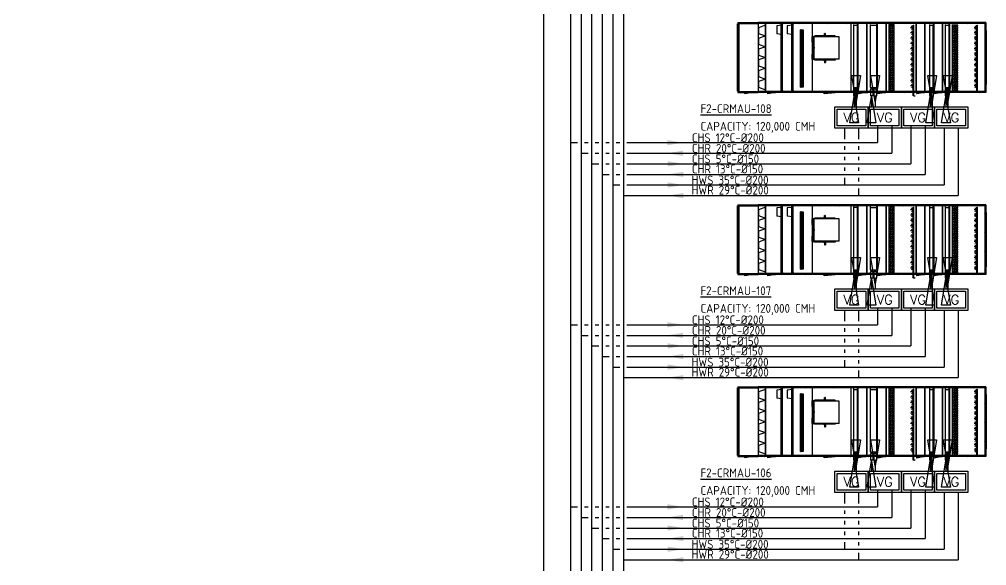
# Model space of a CAD drawing. Header units: millimetres. Extents: x -18 to 822, y 1518 to 2130.
# Drawn here: x 423.4 to 670.3, y 1856.5 to 1995.9 of the extents above; entities that cross this region are included whole.
import ezdxf
from ezdxf.enums import TextEntityAlignment as Align

# ---------------------------------------------------------------- set-up
doc = ezdxf.new("R2010")
doc.units = ezdxf.units.MM
doc.linetypes.add('CENTER', pattern=[2, 1.25, -0.25, 0.25, -0.25])
for name, color, linetype in [('0-CHR-中溫', 30, 'Continuous'), ('0-CHR-低溫', 4, 'Continuous'), ('0-CHS-中溫', 3, 'Continuous'), ('0-CHS-低溫', 5, 'Continuous'), ('0-HWR', 6, 'Continuous'), ('0-HWS', 1, 'Continuous'), ('03', 7, 'Continuous'), ('06-空調-空調', 21, 'Continuous'), ('A-DETL-01', 1, 'Continuous'), ('ACC-450', 2, 'Continuous'), ('ACC-850', 2, 'Continuous'), ('ARW', 151, 'Continuous'), ('CLC', 140, 'Continuous'), ('DETL-TXT', 4, 'Continuous'), ('DIF', 120, 'Continuous'), ('DIM', 6, 'Continuous'), ('FAN', 3, 'Continuous'), ('Flange', 6, 'Continuous'), ('FLC', 40, 'Continuous'), ('HEPA', 6, 'Continuous'), ('HTC', 1, 'Continuous'), ('M-EQPM-TXT', 4, 'Continuous'), ('Type02x02', 7, 'Continuous'), ('Type05x04', 7, 'Continuous'), ('Type06x05', 7, 'Continuous'), ('Type07x05', 7, 'Continuous'), ('TYPE10X08', 7, 'Continuous'), ('Type10x09', 7, 'Continuous'), ('Type12x08', 7, 'Continuous'), ('Type12x09', 7, 'Continuous'), ('Type14x10', 7, 'Continuous'), ('軸心', 41, 'Continuous'), ('風車架', 4, 'Continuous')]:
    doc.layers.add(name, color=color, linetype=linetype)
doc.styles.add('AA-TXT', font='isocp.shx', dxfattribs={"bigfont": 'chineset.shx'})
doc.styles.add('HKEC', font='romans.shx', dxfattribs={"bigfont": 'china.shx'})
doc.dimstyles.get("Standard").update_dxf_attribs({"dimtxt": 0.18, "dimasz": 0.18, "dimexe": 0.18, "dimexo": 0.0625, "dimgap": 0.09, "dimtad": 0, "dimtih": 1, "dimtoh": 1, "dimdec": 4, "dimzin": 0, "dimdsep": 46, "dimtxsty": 'Standard', "dimcen": 0.09, "dimadec": 0, "dimazin": 0, "dimtfac": 1, "dimtdec": 4, "dimtofl": 0, "dimtmove": 0, "dimatfit": 3, "dimfxl": 1, "dimtolj": 1, "dimtzin": 0, "dimarcsym": 0})
pattern_1 = [(225, (1811.597, 1075.805), (13.47038, -13.47038), [])]

# ---------------------------------------------------------------- blocks, each defined once
blk = doc.blocks.new('A450-頂視圖')
at = {"layer": 'ACC-450'}
for p, q in [((-450, 0), (0, 0)), ((0, 0), (-443, -78))]:
    blk.add_line(p, q, dxfattribs=at)
blk.add_arc((0, 0), 450, 180, 190, dxfattribs=at)
blk = doc.blocks.new('FLC-1000')
at = {"layer": 'FLC'}
for p, q in [((50, 634), (50, -634)), ((150, 634), (150, -634))]:
    blk.add_line(p, q, dxfattribs=at)
at = {"layer": 'FLC', "color": 1}
for p, q in [((60, 371), (60, 634)), ((80, 360), (80, 634)), ((100, 348), (100, 634)), ((120, 337), (120, 634)), ((140, 325), (140, 634)), ((60, -634), (60, -299)), ((80, -634), (80, -310)), ((100, -634), (100, -322)), ((120, -634), (120, -333)), ((140, -634), (140, -345))]:
    blk.add_line(p, q, dxfattribs=at)
at = {"layer": 'FLC', "color": 1, "linetype": 'CENTER', "ltscale": 5}
blk.add_line((-12, 0), (165, 0), dxfattribs=at)
at = {"layer": 'FLC'}
for centre, start, end in [((55, 634), 0, 180), ((65, 634), 0, 180), ((75, 634), 0, 180), ((85, 634), 0, 180), ((95, 634), 0, 180), ((105, 634), 0, 180), ((115, 634), 0, 180), ((125, 634), 0, 180), ((135, 634), 0, 180), ((145, 634), 0, 180), ((145, 634), 0, 180), ((145, 634), 0, 180), ((145, 634), 0, 180), ((145, 634), 0, 180), ((145, 634), 0, 180), ((145, 634), 0, 180), ((145, 634), 0, 180), ((145, 634), 0, 180), ((145, 634), 0, 180), ((145, 634), 0, 180), ((145, 634), 0, 180), ((55, -634), 180, 0), ((65, -634), 180, 0), ((75, -634), 180, 0), ((85, -634), 180, 0), ((95, -634), 180, 0), ((105, -634), 180, 0), ((115, -634), 180, 0), ((125, -634), 180, 0), ((135, -634), 180, 0), ((145, -634), 180, 0), ((145, -634), 180, 0), ((145, -634), 180, 0), ((145, -634), 180, 0), ((145, -634), 180, 0), ((145, -634), 180, 0), ((145, -634), 180, 0), ((145, -634), 180, 0), ((145, -634), 180, 0), ((145, -634), 180, 0), ((145, -634), 180, 0), ((145, -634), 180, 0)]:
    blk.add_arc(centre, 5, start, end, dxfattribs=at)
blk = doc.blocks.new('RZR15-1000-T90')
at = {"layer": 'FAN'}
for p, q in [((-1436, 1310), (-10, 1310)), ((-1436, 47), (-1436, 1310)), ((-10, 0), (-10, 1357)), ((0, 1357), (-10, 1357)), ((0, 0), (0, 1357)), ((-1436, 47), (-10, 47)), ((-10, 0), (0, 0))]:
    blk.add_line(p, q, dxfattribs=at)
at = {"layer": '軸心'}
for p, q in [((-685.5, 1379.5), (-578.5, 1379.5)), ((-685.5, 1379.5), (-685.5, 1359.5)), ((-675.5, 1398.5), (-675.5, 1379.5)), ((-588.5, 1398.5), (-675.5, 1398.5)), ((-604.5, 1508.5), (-659.5, 1508.5)), ((-659.5, 1398.5), (-659.5, 1508.5)), ((-640, 1503.5), (-624, 1503.5)), ((-640, 1403.5), (-640, 1503.5)), ((-640, 1403.5), (-624, 1403.5)), ((-624, 1503.5), (-624, 1403.5)), ((-604.5, 1398.5), (-604.5, 1508.5)), ((-588.5, 1398.5), (-588.5, 1379.5)), ((-578.5, 1359.5), (-578.5, 1379.5)), ((-685.5, -22.5), (-685.5, -2.5)), ((-685.5, -22.5), (-578.5, -22.5)), ((-675.5, -41.5), (-675.5, -22.5)), ((-588.5, -41.5), (-675.5, -41.5)), ((-659.5, -41.5), (-659.5, -151.5)), ((-604.5, -151.5), (-659.5, -151.5)), ((-640, -46.5), (-640, -146.5)), ((-640, -46.5), (-624, -46.5)), ((-640, -146.5), (-624, -146.5)), ((-624, -146.5), (-624, -46.5)), ((-604.5, -41.5), (-604.5, -151.5)), ((-588.5, -41.5), (-588.5, -22.5)), ((-578.5, -2.5), (-578.5, -22.5))]:
    blk.add_line(p, q, dxfattribs=at)
at = {"layer": '軸心', "color": 1, "linetype": 'CENTER', "ltscale": 30}
for p, q in [((-632, 1513.4), (-632, 1398.5)), ((-632, -156.4), (-632, -41.5))]:
    blk.add_line(p, q, dxfattribs=at)
at = {"layer": '風車架'}
for p, q in [((-1202, 1359.5), (-52, 1359.5)), ((-1202, 1310), (-1202, 1359.5)), ((-1202, 1310), (-52, 1310)), ((-52, 1310), (-52, 1359.5)), ((-1202, 47), (-52, 47)), ((-1202, 47), (-1202, -2.5)), ((-52, 47), (-52, -2.5)), ((-1202, -2.5), (-52, -2.5))]:
    blk.add_line(p, q, dxfattribs=at)
blk = doc.blocks.new('DW9-頂視圖')
at = {"layer": 'ACC-850'}
for q in [(850, 0), (843, -78)]:
    blk.add_line((0, 0), q, dxfattribs=at)
blk.add_arc((400, 0), 450, 350, 0, dxfattribs=at)
blk = doc.blocks.new('CMF300')
for p, q in [((-22, 265), (-300, 231)), ((-300, 231), (-300, -231)), ((-22, 296), (0, 296)), ((-22, 296), (-22, -296)), ((0, 296), (0, -296)), ((-22, -265), (-300, -231)), ((-22, -296), (0, -296))]:
    blk.add_line(p, q)
blk = doc.blocks.new('HPF-610-15')
at = {"layer": 'HEPA'}
for p, q in [((0, 610), (381, 471)), ((0, 610), (0, 0)), ((381, 139), (0, 0)), ((381, 471), (381, 139))]:
    blk.add_line(p, q, dxfattribs=at)
blk = doc.blocks.new('D5-頂視圖')
at = {"layer": 'ACC-450'}
for p, q in [((450, 0), (0, 0)), ((0, 0), (443, -78))]:
    blk.add_line(p, q, dxfattribs=at)
blk.add_arc((0, 0), 450, 350, 0, dxfattribs=at)
blk = doc.blocks.new('A$Cc4eae78a')
at = {"layer": '03'}
for points in [[(0, 2.04), (9.44, 2.04), (9.44, -4.04), (0, -4.04)], [(0.67, 1.37), (8.76, 1.37), (8.76, -3.37), (0.67, -3.37)]]:
    blk.add_lwpolyline(points, close=True, dxfattribs=at)
at = {"layer": '03', "linetype": 'Continuous', "ltscale": 200, "style": 'HKEC'}
blk.add_text('VG', height=2.696, dxfattribs=at).set_placement((4.72, -1), align=Align.MIDDLE)
blk = doc.blocks.new('00_80000CMH_500_300_1100')
h = blk.add_hatch()
h.set_pattern_fill('ACAD_ISO02W100', color=6, angle=180)
h.set_pattern_definition([(180, (1771.445, -397.94), (-6e-16, -5), [12, -3])])
h.paths.add_polyline_path([(48.4, 407.2), (63.2, 407.2), (63.2, 81.6), (48.4, 81.6)])
at = {"layer": 'ARW'}
h = blk.add_hatch(dxfattribs=at)
h.set_pattern_fill('ZIGZAG', color=256, scale=2, angle=180, style=0)
h.set_pattern_definition([(180, (704, 981.5), (-6.35, -6.35), [6.35, -6.35]), (270, (697.65, 981.5), (6.35, -6.35), [6.35, -6.35])])
h.paths.add_polyline_path([(579, 438), (549, 438), (549, 63), (579, 63)])
h = blk.add_hatch(dxfattribs=at)
h.set_pattern_fill('ZIGZAG', color=256, scale=2, angle=180, style=0)
h.set_pattern_definition([(180, (1064, 981.5), (-6.35, -6.35), [6.35, -6.35]), (270, (1057.65, 981.5), (6.35, -6.35), [6.35, -6.35])])
h.paths.add_polyline_path([(939, 438), (909, 438), (909, 63), (939, 63)])
at = {"layer": 'Type02x02'}
h = blk.add_hatch(dxfattribs=at)
h.set_pattern_fill('ANSI31', color=256, scale=6, angle=180, style=0)
h.set_pattern_definition([(135, (-78.619, 113.504), (13.4704, 13.4704), [])])
h.paths.add_polyline_path([(-151, 442.1), (-151, 448.1), (-101, 448.1), (-101, 442.1)])
h = blk.add_hatch(dxfattribs=at)
h.set_pattern_fill('ANSI31', color=256, scale=6, angle=180, style=0)
h.set_pattern_definition([(135, (446.381, 113.504), (13.4704, 13.4704), [])])
h.paths.add_polyline_path([(374, 442.1), (374, 448.1), (424, 448.1), (424, 442.1)])
h = blk.add_hatch(dxfattribs=at)
h.set_pattern_fill('ANSI31', color=256, scale=6, angle=180, style=0)
h.set_pattern_definition([(135, (556.381, 113.564), (13.4704, 13.4704), [])])
h.paths.add_polyline_path([(484, 442), (484, 448), (534, 448), (534, 442)])
h = blk.add_hatch(dxfattribs=at)
h.set_pattern_fill('ANSI31', color=256, scale=6, angle=180, style=0)
h.set_pattern_definition([(135, (776.381, 113.564), (13.4704, 13.4704), [])])
h.paths.add_polyline_path([(704, 442), (704, 448), (754, 448), (754, 442)])
h = blk.add_hatch(dxfattribs=at)
h.set_pattern_fill('ANSI31', color=256, scale=6, angle=180, style=0)
h.set_pattern_definition([(135, (876.381, 113.564), (13.4704, 13.4704), [])])
h.paths.add_polyline_path([(804, 442), (804, 448), (854, 448), (854, 442)])
h = blk.add_hatch(dxfattribs=at)
h.set_pattern_fill('ANSI31', color=256, scale=6, angle=180, style=0)
h.set_pattern_definition([(135, (-78.619, 433.504), (13.4704, 13.4704), [])])
h.paths.add_polyline_path([(-101, 58.1), (-101, 52.1), (-151, 52.1), (-151, 58.1)])
h = blk.add_hatch(dxfattribs=at)
h.set_pattern_fill('ANSI31', color=256, scale=6, angle=180, style=0)
h.set_pattern_definition([(135, (446.381, 433.504), (13.4704, 13.4704), [])])
h.paths.add_polyline_path([(424, 58.1), (424, 52.1), (374, 52.1), (374, 58.1)])
h = blk.add_hatch(dxfattribs=at)
h.set_pattern_fill('ANSI31', color=256, scale=6, angle=180, style=0)
h.set_pattern_definition([(135, (556.381, 433.564), (13.4704, 13.4704), [])])
h.paths.add_polyline_path([(534, 58), (534, 52), (484, 52), (484, 58)])
h = blk.add_hatch(dxfattribs=at)
h.set_pattern_fill('ANSI31', color=256, scale=6, angle=180, style=0)
h.set_pattern_definition([(135, (776.381, 433.564), (13.4704, 13.4704), [])])
h.paths.add_polyline_path([(754, 58), (754, 52), (704, 52), (704, 58)])
h = blk.add_hatch(dxfattribs=at)
h.set_pattern_fill('ANSI31', color=256, scale=6, angle=180, style=0)
h.set_pattern_definition([(135, (876.381, 433.564), (13.4704, 13.4704), [])])
h.paths.add_polyline_path([(854, 58), (854, 52), (804, 52), (804, 58)])
at = {"layer": 'Type05x04'}
h = blk.add_hatch(dxfattribs=at)
h.set_pattern_fill('ANSI31', color=256, scale=6, angle=180, style=0)
h.set_pattern_definition([(225, (4, 433.44), (13.47, -13.47), [])])
h.paths.add_polyline_path([(-36, 442.1), (-36, 448.1), (4, 448.1), (4, 442.1)])
h = blk.add_hatch(dxfattribs=at)
h.set_pattern_fill('ANSI31', color=256, scale=6, angle=180, style=0)
h.set_pattern_definition([(225, (4, 689.44), (13.4704, -13.4704), [])])
h.paths.add_polyline_path([(-36, 52.1), (-36, 58.1), (4, 58.1), (4, 52.1)])
at = {"layer": 'Type06x05'}
h = blk.add_hatch(dxfattribs=at)
h.set_pattern_fill('ANSI31', color=256, scale=6, angle=180, style=0)
h.set_pattern_definition([(225, (4, 689.44), (13.4704, -13.4704), [])])
h.paths.add_polyline_path([(-26, 52.1), (-26, 58.1), (4, 58.1), (4, 52.1)])
at = {"layer": 'Type07x05'}
h = blk.add_hatch(dxfattribs=at)
h.set_pattern_fill('ANSI31', color=256, scale=6, angle=180, style=0)
h.set_pattern_definition([(225, (4, 433.44), (13.47, -13.47), [])])
h.paths.add_polyline_path([(-26, 442.1), (-26, 448.1), (4, 448.1), (4, 442.1)])
at = {"layer": 'TYPE10X08'}
h = blk.add_hatch(dxfattribs=at)
h.set_pattern_fill('ANSI31', color=256, scale=6, angle=180, style=0)
h.set_pattern_definition([(225, (194, 305.44), (13.4704, -13.4704), [])])
h.paths.add_polyline_path([(334, 448.1), (334, 442.1), (114, 442.1), (114, 448.1)])
h = blk.add_hatch(dxfattribs=at)
h.set_pattern_fill('ANSI31', color=256, scale=6, angle=180, style=0)
h.set_pattern_definition([(225, (194, 625.44), (13.4704, -13.4704), [])])
h.paths.add_polyline_path([(114, 52.1), (114, 58.1), (334, 58.1), (334, 52.1)])
at = {"layer": 'Type10x09'}
h = blk.add_hatch(dxfattribs=at)
h.set_pattern_fill('ANSI31', color=256, scale=6, angle=180, style=0)
h.set_pattern_definition([(225, (1283.876, 215), (13.47038, -13.47038), [])])
h.paths.add_polyline_path([(-191, 448.1), (-191, 442.1), (-307, 442.1), (-307, 448.1)])
h = blk.add_hatch(dxfattribs=at)
h.set_pattern_fill('ANSI31', color=256, scale=6, angle=180, style=0)
h.set_pattern_definition([(225, (1303.376, 535), (13.47038, -13.47038), [])])
h.paths.add_polyline_path([(-301, 58.1), (-307, 58.1), (-307, 442.1), (-301, 442.1)])
h = blk.add_hatch(dxfattribs=at)
h.set_pattern_fill('ANSI31', color=256, scale=6, angle=180, style=0)
h.set_pattern_definition([(225, (1283.876, 534.5), (13.47038, -13.47038), [])])
h.paths.add_polyline_path([(-191, 58.1), (-191, 52.1), (-307, 52.1), (-307, 58.1)])
at = {"layer": 'Type12x09'}
h = blk.add_hatch(dxfattribs=at)
h.set_pattern_fill('ANSI31', color=256, scale=6, angle=180, style=0)
h.set_pattern_definition([(225, (-1583.962, 576.245), (13.47038, -13.47038), [])])
h.paths.add_polyline_path([(-191, 442.1), (-191, 448.1), (-151, 448.1), (-151, 442.1)])
h.paths.add_polyline_path([(-191, 52.1), (-191, 58.1), (-151, 58.1), (-151, 52.1)])
h = blk.add_hatch(dxfattribs=at)
h.set_pattern_fill('ANSI31', color=256, scale=6, angle=180, style=0)
h.set_pattern_definition([(225, (-36, 947.94), (13.4704, -13.4704), [])])
h.paths.add_polyline_path([(-36, 448.1), (-36, 442.1), (-101, 442.1), (-101, 448.1)])
h = blk.add_hatch(dxfattribs=at)
h.set_pattern_fill('ANSI31', color=256, scale=6, angle=180, style=0)
h.set_pattern_definition([(225, (114, 947.94), (13.4704, -13.4704), [])])
h.paths.add_polyline_path([(4, 442.1), (4, 448.1), (114, 448.1), (114, 442.1)])
h.paths.add_polyline_path([(4, 52.1), (4, 58.1), (114, 58.1), (114, 52.1)])
h = blk.add_hatch(dxfattribs=at)
h.set_pattern_fill('ANSI31', color=256, scale=6, angle=180, style=0)
h.set_pattern_definition(pattern_1)
h.paths.add_polyline_path([(894, 442), (894, 448), (964, 448), (964, 442)])
h = blk.add_hatch(dxfattribs=at)
h.set_pattern_fill('ANSI31', color=256, scale=6, angle=180, style=0)
h.set_pattern_definition([(225, (1080.5, 128.5), (13.4704, -13.4704), [])])
h.paths.add_polyline_path([(1100, 448), (1100, 442), (964, 442), (964, 448)])
h = blk.add_hatch(dxfattribs=at)
h.set_pattern_fill('ANSI31', color=256, scale=6, angle=180, style=0)
h.set_pattern_definition([(225, (1100, 448.5), (13.4704, -13.4704), [])])
h.paths.add_polyline_path([(1094, 442), (1100, 442), (1100, 58), (1094, 58)])
h = blk.add_hatch(dxfattribs=at)
h.set_pattern_fill('ANSI31', color=256, scale=6, angle=180, style=0)
h.set_pattern_definition([(225, (-36, 689.44), (13.4704, -13.4704), [])])
h.paths.add_polyline_path([(-101, 52.1), (-101, 58.1), (-36, 58.1), (-36, 52.1)])
h = blk.add_hatch(dxfattribs=at)
h.set_pattern_fill('ANSI31', color=256, scale=6, angle=180, style=0)
h.set_pattern_definition(pattern_1)
h.paths.add_polyline_path([(964, 58), (964, 52), (894, 52), (894, 58)])
h = blk.add_hatch(dxfattribs=at)
h.set_pattern_fill('ANSI31', color=256, scale=6, angle=180, style=0)
h.set_pattern_definition([(225, (1080.5, 448), (13.4704, -13.4704), [])])
h.paths.add_polyline_path([(1100, 58), (1100, 52), (964, 52), (964, 58)])
at = {"layer": 'Type14x10'}
h = blk.add_hatch(dxfattribs=at)
h.set_pattern_fill('ANSI31', color=256, scale=6, angle=180, style=0)
h.set_pattern_definition([(225, (374, 128.44), (13.4704, -13.4704), [])])
h.paths.add_polyline_path([(334, 442.1), (334, 448.1), (374, 448.1), (374, 442.1)])
h = blk.add_hatch(dxfattribs=at)
h.set_pattern_fill('ANSI31', color=256, scale=6, angle=180, style=0)
h.set_pattern_definition([(225, (484, 128.5), (13.4704, -13.4704), [])])
h.paths.add_polyline_path([(424, 442), (424, 448), (484, 448), (484, 442)])
h = blk.add_hatch(dxfattribs=at)
h.set_pattern_fill('ANSI31', color=256, scale=6, angle=180, style=0)
h.set_pattern_definition([(225, (704, 129), (13.4704, -13.4704), [])])
h.paths.add_polyline_path([(534, 442), (534, 448), (704, 448), (704, 442)])
h = blk.add_hatch(dxfattribs=at)
h.set_pattern_fill('ANSI31', color=256, scale=6, angle=180, style=0)
h.set_pattern_definition([(225, (804, 128.5), (13.4704, -13.4704), [])])
h.paths.add_polyline_path([(754, 442), (754, 448), (804, 448), (804, 442)])
h = blk.add_hatch(dxfattribs=at)
h.set_pattern_fill('ANSI31', color=256, scale=6, angle=180, style=0)
h.set_pattern_definition([(225, (894, 128.5), (13.4704, -13.4704), [])])
h.paths.add_polyline_path([(854, 442), (854, 448), (894, 448), (894, 442)])
h = blk.add_hatch(dxfattribs=at)
h.set_pattern_fill('ANSI31', color=256, scale=6, angle=180, style=0)
h.set_pattern_definition([(225, (374, 979.94), (13.4704, -13.4704), [])])
edge = h.paths.add_edge_path()
edge.add_line((374, 58.1), (334, 58.1))
edge.add_line((374, 52.1), (334, 52.1))
h = blk.add_hatch(dxfattribs=at)
h.set_pattern_fill('ANSI31', color=256, scale=6, angle=180, style=0)
h.set_pattern_definition([(225, (484, 948), (13.4704, -13.4704), [])])
edge = h.paths.add_edge_path()
edge.add_line((484, 58), (424, 58))
edge.add_line((484, 52), (424, 52))
h = blk.add_hatch(dxfattribs=at)
h.set_pattern_fill('ANSI31', color=256, scale=6, angle=180, style=0)
h.set_pattern_definition([(225, (704, 981.5), (13.4704, -13.4704), [])])
h.paths.add_polyline_path([(704, 58), (704, 52), (691.8, 52), (691.8, 58)])
h.paths.add_polyline_path([(534, 52), (534, 58), (687.8, 58), (687.8, 52)])
h = blk.add_hatch(dxfattribs=at)
h.set_pattern_fill('ANSI31', color=256, scale=6, angle=180, style=0)
h.set_pattern_definition([(225, (804, 948), (13.4704, -13.4704), [])])
edge = h.paths.add_edge_path()
edge.add_line((804, 58), (754, 58))
edge.add_line((804, 52), (754, 52))
h = blk.add_hatch(dxfattribs=at)
h.set_pattern_fill('ANSI31', color=256, scale=6, angle=180, style=0)
h.set_pattern_definition([(225, (894, 980), (13.4704, -13.4704), [])])
edge = h.paths.add_edge_path()
edge.add_line((894, 58), (854, 58))
edge.add_line((894, 52), (854, 52))
for p, q in [((-63, 441.8), (-63, 442.1)), ((-63, 442.1), (-60.3, 442.1)), ((-60.5, 441.8), (-63, 441.8)), ((-60.5, 58.3), (-60.5, 441.8)), ((-60.5, 439.1), (-60.5, 441.8)), ((-60.3, 442.1), (-60.3, 437.2)), ((-53.8, 437.2), (-53.8, 442.1)), ((-53.8, 442.1), (-51, 442.1)), ((-53.5, 58.3), (-53.5, 441.8)), ((-51, 441.8), (-53.5, 441.8)), ((-53.5, 441.8), (-53.5, 439.1)), ((-51, 442.1), (-51, 441.8)), ((-3, 441.8), (-3, 442.1)), ((-3, 442.1), (-0.3, 442.1)), ((-0.5, 441.8), (-3, 441.8)), ((-0.5, 58.3), (-0.5, 441.8)), ((-0.5, 439.1), (-0.5, 441.8)), ((-0.3, 442.1), (-0.3, 437.2)), ((6.2, 437.2), (6.2, 442.1)), ((6.2, 442.1), (9, 442.1)), ((6.5, 58.3), (6.5, 441.8)), ((9, 441.8), (6.5, 441.8)), ((6.5, 441.8), (6.5, 439.1)), ((9, 442.1), (9, 441.8)), ((-53.5, 437), (-60.5, 437)), ((-60.3, 437.2), (-53.8, 437.2)), ((6.5, 437), (-0.5, 437)), ((-0.3, 437.2), (6.2, 437.2)), ((-60.5, 58.3), (-63, 58.3)), ((-63, 58.3), (-63, 58.1)), ((-63, 58.1), (-60.3, 58.1)), ((-53.5, 63), (-60.5, 63)), ((-60.5, 60.4), (-60.5, 58.3)), ((-60.3, 58.1), (-60.3, 62.7)), ((-60.3, 62.7), (-53.8, 62.7)), ((-53.8, 62.7), (-53.8, 58.1)), ((-53.8, 58.1), (-51, 58.1)), ((-53.5, 58.3), (-53.5, 60.4)), ((-51, 58.3), (-53.5, 58.3)), ((-51, 58.1), (-51, 58.3)), ((-0.5, 58.3), (-3, 58.3)), ((-3, 58.3), (-3, 58.1)), ((-3, 58.1), (-0.3, 58.1)), ((6.5, 63), (-0.5, 63)), ((-0.5, 60.4), (-0.5, 58.3)), ((-0.3, 58.1), (-0.3, 62.7)), ((-0.3, 62.7), (6.2, 62.7)), ((6.2, 62.7), (6.2, 58.1)), ((6.2, 58.1), (9, 58.1)), ((6.5, 58.3), (6.5, 60.4)), ((9, 58.3), (6.5, 58.3)), ((9, 58.1), (9, 58.3))]:
    blk.add_line(p, q)
at = {"color": 6}
blk.add_lwpolyline([(48.4, 407.2), (63.2, 407.2), (63.2, 81.6), (48.4, 81.6)], close=True, dxfattribs=at)
at = {"layer": 'ARW', "color": 1}
for p, q in [((349, 438.1), (349, 79.1)), ((349, 433.1), (369, 433.1)), ((369, 438.1), (369, 79.1)), ((869, 438), (869, 79)), ((869, 433), (889, 433)), ((889, 438), (889, 79)), ((349, 79.1), (369, 79.1)), ((349.5, 65), (349.5, 32.1)), ((351, 68.3), (351, 79.1)), ((357, 68.3), (357, 79.1)), ((358.4, 65), (358.4, 32.1)), ((359.6, 65), (359.6, 32.1)), ((361, 68.3), (361, 79.1)), ((367, 68.3), (367, 79.1)), ((368.5, 65), (368.5, 32.1)), ((869, 79), (889, 79)), ((869.5, 65), (869.5, 32)), ((871, 68.3), (871, 79)), ((877, 68.3), (877, 79)), ((878.4, 65), (878.4, 32)), ((879.6, 65), (879.6, 32)), ((881, 68.3), (881, 79)), ((887, 68.3), (887, 79)), ((888.5, 65), (888.5, 32)), ((358.4, 32.1), (349.5, 32.1)), ((359.6, 32.1), (368.5, 32.1)), ((878.4, 32), (869.5, 32)), ((879.6, 32), (888.5, 32))]:
    blk.add_line(p, q, dxfattribs=at)
at = {"layer": 'ARW'}
for p, q in [((444, 433), (479, 433)), ((579, 438), (549, 438)), ((549, 438), (549, 63)), ((579, 63), (579, 438)), ((687.8, 419), (672.8, 419)), ((687.8, 389), (672.8, 389)), ((687.8, 419), (677.2, 408.4)), ((687.8, 389), (677.2, 378.4)), ((687.9, 419), (677.3, 429.6)), ((687.9, 389), (677.3, 399.6)), ((687.8, 434), (691.8, 434)), ((687.8, 33.7), (687.8, 434)), ((691.8, 31.3), (691.8, 434)), ((779, 433), (799, 433)), ((909, 438), (909, 63)), ((939, 63), (939, 438)), ((1047.8, 419), (1032.8, 419)), ((1047.8, 389), (1032.8, 389)), ((1047.8, 419), (1037.2, 408.4)), ((1047.8, 389), (1037.2, 378.4)), ((1047.9, 419), (1037.3, 429.6)), ((1047.9, 389), (1037.3, 399.6)), ((1047.8, 434), (1051.8, 434)), ((1047.8, 58), (1047.8, 434)), ((1051.8, 58), (1051.8, 434)), ((687.8, 359), (672.8, 359)), ((687.8, 359), (677.2, 369.6)), ((687.8, 359), (677.2, 348.4)), ((687.8, 329), (677.2, 339.6)), ((1047.8, 359), (1032.8, 359)), ((1047.8, 359), (1037.2, 369.6)), ((1047.8, 359), (1037.2, 348.4)), ((1047.8, 329), (1037.2, 339.6)), ((687.8, 329), (672.8, 329)), ((687.8, 299), (672.8, 299)), ((687.8, 329), (677.2, 318.4)), ((687.8, 299), (677.2, 309.6)), ((687.8, 299), (677.2, 288.4)), ((687.8, 269), (677.2, 279.6)), ((1047.8, 329), (1032.8, 329)), ((1047.8, 299), (1032.8, 299)), ((1047.8, 329), (1037.2, 318.4)), ((1047.8, 299), (1037.2, 309.6)), ((1047.8, 299), (1037.2, 288.4)), ((1047.8, 269), (1037.2, 279.6)), ((687.8, 269), (672.8, 269)), ((687.8, 239), (672.8, 239)), ((687.8, 269), (677.2, 258.4)), ((687.8, 239), (677.2, 249.6)), ((687.8, 239), (677.2, 228.4)), ((687.8, 209), (677.2, 219.6)), ((1047.8, 269), (1032.8, 269)), ((1047.8, 239), (1032.8, 239)), ((1047.8, 269), (1037.2, 258.4)), ((1047.8, 239), (1037.2, 249.6)), ((1047.8, 239), (1037.2, 228.4)), ((1047.8, 209), (1037.2, 219.6)), ((687.8, 209), (672.8, 209)), ((687.8, 179), (672.8, 179)), ((687.8, 209), (677.2, 198.4)), ((687.8, 179), (677.2, 189.6)), ((687.8, 179), (677.2, 168.4)), ((1047.8, 209), (1032.8, 209)), ((1047.8, 179), (1032.8, 179)), ((1047.8, 209), (1037.2, 198.4)), ((1047.8, 179), (1037.2, 189.6)), ((1047.8, 179), (1037.2, 168.4)), ((687.8, 149), (672.8, 149)), ((687.8, 118.5), (672.8, 118.5)), ((687.8, 149), (677.2, 159.6)), ((687.8, 148.5), (677.2, 137.9)), ((687.8, 118.5), (677.2, 129.1)), ((687.8, 118.5), (677.2, 107.9)), ((1047.8, 149), (1032.8, 149)), ((1047.8, 118.5), (1032.8, 118.5)), ((1047.8, 149), (1037.2, 159.6)), ((1047.8, 148.5), (1037.2, 137.9)), ((1047.8, 118.5), (1037.2, 129.1)), ((1047.8, 118.5), (1037.2, 107.9)), ((549, 63), (579, 63)), ((687.8, 88.5), (672.8, 88.5)), ((687.8, 88.5), (677.2, 99.1)), ((687.8, 88.5), (677.2, 77.9)), ((909, 63), (939, 63)), ((1047.8, 88.5), (1032.8, 88.5)), ((1047.8, 88.5), (1037.2, 99.1)), ((1047.8, 88.5), (1037.2, 77.9))]:
    blk.add_line(p, q, dxfattribs=at)
for centre in [(687.8, 419), (687.8, 389), (1047.8, 419), (1047.8, 389), (687.8, 359), (687.8, 329), (1047.8, 359), (1047.8, 329), (687.8, 299), (1047.8, 299), (687.8, 269), (687.8, 239), (1047.8, 269), (1047.8, 239), (687.8, 209), (687.8, 179), (1047.8, 209), (1047.8, 179), (687.8, 149), (687.8, 118.5), (1047.8, 149), (1047.8, 118.5), (687.8, 88.5), (1047.8, 88.5)]:
    blk.add_circle(centre, 1.5, dxfattribs=at)
blk.add_open_spline([(698, 31.5), (697, 31.2), (690.4, 29.9), (688.6, 35.2), (684, 34.2), (682.7, 33.9)], degree=3, knots=[35.439113, 35.439113, 35.439113, 35.439113, 53.723943, 145.661055, 183.181794, 183.181794, 183.181794, 183.181794], dxfattribs=at)
at = {"layer": 'CLC'}
for p, q in [((444, 438), (444, 79)), ((479, 438), (479, 79)), ((779, 438), (779, 79)), ((799, 438), (799, 79)), ((444, 79), (479, 79)), ((444.5, 65), (444.5, 32)), ((448.5, 71.3), (448.5, 79)), ((454.5, 71.3), (454.5, 79)), ((458.5, 65), (458.5, 32)), ((464.5, 65), (464.5, 32)), ((468.5, 71.3), (468.5, 79)), ((474.5, 71.3), (474.5, 79)), ((478.5, 65), (478.5, 32)), ((779, 79), (799, 79)), ((779.5, 65), (779.5, 32)), ((781, 68.3), (781, 79)), ((787, 68.3), (787, 79)), ((788.4, 65), (788.4, 32)), ((789.6, 65), (789.6, 32)), ((791, 68.3), (791, 79)), ((797, 68.3), (797, 79)), ((798.5, 65), (798.5, 32)), ((458.5, 32), (444.5, 32)), ((464.5, 32), (478.5, 32)), ((788.4, 32), (779.5, 32)), ((789.6, 32), (798.5, 32))]:
    blk.add_line(p, q, dxfattribs=at)
for centre, radius in [((451.5, 65), 6.99), ((471.5, 65), 6.99), ((784, 65), 4.46), ((794, 65), 4.46)]:
    blk.add_circle(centre, radius, dxfattribs=at)
at = {"layer": 'DIF'}
for p, q in [((48.4, 407.2), (48.4, 367.2)), ((52.4, 407.2), (48.4, 407.2)), ((52.4, 404.6), (52.4, 407.2)), ((48.4, 367.2), (52.4, 367.2)), ((48.4, 366.4), (48.4, 326.4)), ((52.4, 366.4), (48.4, 366.4)), ((52.4, 367.2), (52.4, 369.8)), ((52.4, 363.8), (52.4, 366.4)), ((48.4, 326.4), (52.4, 326.4)), ((48.4, 325.6), (48.4, 285.6)), ((52.4, 325.6), (48.4, 325.6)), ((48.4, 285.6), (52.4, 285.6)), ((48.4, 284.8), (48.4, 244.8)), ((52.4, 284.8), (48.4, 284.8)), ((52.4, 326.4), (52.4, 329)), ((52.4, 323), (52.4, 325.6)), ((52.4, 285.6), (52.4, 288.2)), ((52.4, 282.2), (52.4, 284.8)), ((48.4, 244.8), (52.4, 244.8)), ((48.4, 244), (48.4, 204)), ((52.4, 244), (48.4, 244)), ((52.4, 244.8), (52.4, 247.4)), ((52.4, 241.4), (52.4, 244)), ((48.4, 204), (52.4, 204)), ((48.4, 203.2), (48.4, 163.2)), ((52.4, 203.2), (48.4, 203.2)), ((52.4, 204), (52.4, 206.6)), ((52.4, 200.6), (52.4, 203.2)), ((52.4, 163.2), (52.4, 165.8)), ((48.4, 163.2), (52.4, 163.2)), ((48.4, 162.4), (48.4, 122.4)), ((52.4, 162.4), (48.4, 162.4)), ((48.4, 122.4), (52.4, 122.4)), ((48.4, 121.6), (48.4, 81.6)), ((52.4, 121.6), (48.4, 121.6)), ((52.4, 159.8), (52.4, 162.4)), ((52.4, 122.4), (52.4, 125)), ((52.4, 119), (52.4, 121.6)), ((48.4, 81.6), (52.4, 81.6)), ((52.4, 81.6), (52.4, 84.2))]:
    blk.add_line(p, q, dxfattribs=at)
at = {"layer": 'Flange'}
for p, q in [((-311, 441.6), (-311, 58.6)), ((-307, 441.6), (-307, 58.6)), ((-307, 437.6), (-311, 437.6)), ((1100, 96), (1100, 404)), ((1104, 400), (1100, 400)), ((1104, 96), (1104, 404)), ((-307, 62.6), (-311, 62.6)), ((1104, 100), (1100, 100))]:
    blk.add_line(p, q, dxfattribs=at)
at = {"layer": 'HTC'}
for centre in [(354, 65), (364, 65), (874, 65), (884, 65)]:
    blk.add_circle(centre, 4.46, dxfattribs=at)
at = {"layer": 'Type02x02'}
for p, q in [((-101, 448.1), (-151, 448.1)), ((-151, 52.1), (-151, 448.1)), ((-101, 442.1), (-151, 442.1)), ((424, 448.1), (374, 448.1)), ((374, 52.1), (374, 448.1)), ((424, 442.1), (374, 442.1)), ((424, 52.1), (424, 448.1)), ((534, 448), (484, 448)), ((484, 52), (484, 448)), ((534, 442), (484, 442)), ((534, 52), (534, 448)), ((754, 448), (704, 448)), ((704, 52), (704, 448)), ((754, 442), (704, 442)), ((754, 52), (754, 448)), ((854, 448), (804, 448)), ((804, 52), (804, 448)), ((854, 442), (804, 442)), ((854, 52), (854, 448)), ((894, 52), (894, 448)), ((-101, 58.1), (-151, 58.1)), ((424, 58.1), (374, 58.1)), ((534, 58), (484, 58)), ((754, 58), (704, 58)), ((854, 58), (804, 58)), ((-101, 52.1), (-151, 52.1)), ((424, 52.1), (374, 52.1)), ((534, 52), (484, 52)), ((754, 52), (704, 52)), ((854, 52), (804, 52))]:
    blk.add_line(p, q, dxfattribs=at)
at = {"layer": 'Type05x04'}
for p, q in [((4, 448.1), (-36, 448.1)), ((4, 442.1), (-36, 442.1)), ((4, 58.1), (-36, 58.1)), ((4, 52.1), (-36, 52.1))]:
    blk.add_line(p, q, dxfattribs=at)
at = {"layer": 'TYPE10X08'}
for p, q in [((334, 448.1), (114, 448.1)), ((114, 448.1), (114, 52.1)), ((334, 442.1), (114, 442.1)), ((334, 448.1), (334, 52.1)), ((334, 58.1), (114, 58.1)), ((334, 52.1), (114, 52.1))]:
    blk.add_line(p, q, dxfattribs=at)
at = {"layer": 'Type10x09'}
for p, q in [((-307, 448.1), (-191, 448.1)), ((-307, 448.1), (-307, 52.1)), ((-307, 442.1), (-191, 442.1)), ((-301, 442.1), (-301, 58.1)), ((-191, 448.1), (-191, 52.1)), ((-307, 58.1), (-191, 58.1)), ((-307, 52.1), (-191, 52.1))]:
    blk.add_line(p, q, dxfattribs=at)
at = {"layer": 'Type12x08'}
blk.add_line((4, 52.1), (-26, 52.1), dxfattribs=at)
at = {"layer": 'Type12x09'}
for p, q in [((-191, 448.1), (-191, 52.1)), ((-151, 448.1), (-191, 448.1)), ((-151, 442.1), (-191, 442.1)), ((-151, 448.1), (-151, 52.1)), ((-36, 448.1), (-101, 448.1)), ((-36, 442.1), (-101, 442.1)), ((114, 448.1), (4, 448.1)), ((4, 448.1), (4, 442.1)), ((114, 442.1), (4, 442.1)), ((114, 448.1), (114, 52.1)), ((894, 448), (894, 52)), ((964, 448), (894, 448)), ((964, 442), (894, 442)), ((1100, 448), (964, 448)), ((1100, 442), (964, 442)), ((1094, 442), (1094, 58)), ((1100, 448), (1100, 52)), ((-151, 58.1), (-191, 58.1)), ((-36, 58.1), (-101, 58.1)), ((114, 58.1), (4, 58.1)), ((4, 58.1), (4, 52.1)), ((964, 58), (894, 58)), ((1100, 58), (964, 58)), ((-151, 52.1), (-191, 52.1)), ((-36, 52.1), (-101, 52.1)), ((114, 52.1), (4, 52.1)), ((964, 52), (894, 52)), ((1100, 52), (964, 52))]:
    blk.add_line(p, q, dxfattribs=at)
at = {"layer": 'Type14x10'}
for p, q in [((334, 448.1), (334, 52.1)), ((374, 448.1), (334, 448.1)), ((374, 442.1), (334, 442.1)), ((374, 448.1), (374, 52.1)), ((424, 448), (424, 52)), ((484, 448), (424, 448)), ((484, 442), (424, 442)), ((484, 448), (484, 52)), ((534, 448), (534, 52)), ((704, 448), (534, 448)), ((704, 442), (534, 442)), ((704, 448), (704, 52)), ((754, 448), (754, 52)), ((804, 448), (754, 448)), ((804, 442), (754, 442)), ((804, 448), (804, 52)), ((854, 448), (854, 52)), ((894, 448), (854, 448)), ((894, 442), (854, 442)), ((894, 448), (894, 52)), ((374, 58.1), (334, 58.1)), ((484, 58), (424, 58)), ((704, 58), (534, 58)), ((804, 58), (754, 58)), ((894, 58), (854, 58)), ((374, 52.1), (334, 52.1)), ((484, 52), (424, 52)), ((704, 52), (534, 52)), ((804, 52), (754, 52)), ((894, 52), (854, 52))]:
    blk.add_line(p, q, dxfattribs=at)
at = {"xscale": -0.1, "yscale": 0.1, "zscale": 0.1}
for name, p in [('D5-頂視圖', (-223.5, 52.1)), ('DW9-頂視圖', (266.5, 52.1))]:
    blk.add_blockref(name, p, dxfattribs=at)
at = {"layer": 'ACC-450', "xscale": 0.1, "yscale": 0.1, "zscale": 0.1}
for p in [(-93.5, 52.1), (421.5, 52.1), (531.5, 52), (751.5, 52), (851.5, 52)]:
    blk.add_blockref('A450-頂視圖', p, dxfattribs=at)
at = {"layer": 'DIM', "extrusion": (0, 0, -1), "xscale": -0.1, "yscale": 0.1, "zscale": -0.1}
for p in [(56.4, 406.5), (-3.6, 406.5)]:
    blk.add_blockref('CMF300', p, dxfattribs=at)
at = {"layer": 'FAN', "xscale": -0.1, "yscale": 0.1, "zscale": 0.1}
blk.add_blockref('RZR15-1000-T90', (124, 236.1), dxfattribs=at)
at = {"layer": 'FLC', "xscale": -0.1, "yscale": 0.1, "zscale": 0.1}
blk.add_blockref('FLC-1000', (129, 304), dxfattribs=at)
at = {"layer": 'HEPA', "xscale": -0.1, "yscale": 0.1, "zscale": 0.1}
for p in [(-151, 372.1), (-151, 311.1), (-151, 250.1), (-151, 189.1), (-151, 128.1), (-151, 67.1)]:
    blk.add_blockref('HPF-610-15', p, dxfattribs=at)
at = {"layer": 'ARW', "color": 1}
for points in [[(353.4, 28.9), (353.4, -1.8)], [(364.6, -1.9), (364.6, 28.8)], [(873.4, 28.9), (873.4, -1.8)], [(884.6, -1.9), (884.6, 28.7)]]:
    blk.add_leader(points, dimstyle='Standard', override={"dimtxt": 2.5, "dimasz": 150, "dimexe": 1.25, "dimexo": 0.625, "dimgap": 0.625, "dimtad": 1, "dimtih": 0, "dimtoh": 0, "dimzin": 8, "dimcen": 2.5, "dimtofl": 1, "dimldrblk": 'ClosedBlank'}, dxfattribs=at)
at = {"layer": 'CLC'}
for points in [[(451, 28.9), (451, -1.8)], [(472, -1.9), (472, 28.7)], [(783.4, 28.9), (783.4, -1.8)], [(794.6, -1.9), (794.6, 28.7)]]:
    blk.add_leader(points, dimstyle='Standard', override={"dimtxt": 2.5, "dimasz": 150, "dimexe": 1.25, "dimexo": 0.625, "dimgap": 0.625, "dimtad": 1, "dimtih": 0, "dimtoh": 0, "dimzin": 8, "dimcen": 2.5, "dimtofl": 1, "dimldrblk": 'ClosedBlank'}, dxfattribs=at)

msp = doc.modelspace()

# ---------------------------------------------------------------- linework, layer by layer
at = {"layer": '0-CHR-中溫', "ltscale": 1000}
for p, q in [((566.775, 2054.649), (566.775, 1636.404)), ((641.84, 1976.179), (641.84, 1973.555)), ((646.066, 1968.695), (646.066, 1961.705)), ((566.775, 1961.705), (568.575, 1961.705)), ((570.375, 1961.705), (571.275, 1961.705)), ((573.075, 1961.705), (573.975, 1961.705)), ((575.775, 1961.705), (576.675, 1961.705)), ((578.475, 1961.705), (646.066, 1961.705)), ((641.84, 1929.708), (641.84, 1927.083)), ((646.066, 1922.223), (646.066, 1915.234)), ((566.775, 1915.234), (568.575, 1915.234)), ((570.375, 1915.234), (571.275, 1915.234)), ((573.075, 1915.234), (573.975, 1915.234)), ((575.775, 1915.234), (576.675, 1915.234)), ((578.475, 1915.234), (646.066, 1915.234)), ((641.84, 1883.236), (641.84, 1880.612)), ((646.066, 1875.751), (646.066, 1868.762)), ((566.775, 1868.762), (568.575, 1868.762)), ((570.375, 1868.762), (571.275, 1868.762)), ((573.075, 1868.762), (573.975, 1868.762)), ((575.775, 1868.762), (576.675, 1868.762)), ((578.475, 1868.762), (646.066, 1868.762))]:
    msp.add_line(p, q, dxfattribs=at)
for points in [[(592.823, 1961.03), (588.773, 1961.705), (592.823, 1962.38)], [(592.823, 1914.559), (588.773, 1915.234), (592.823, 1915.909)], [(592.823, 1868.087), (588.773, 1868.762), (592.823, 1869.437)]]:
    msp.add_solid(points, dxfattribs=at)
at = {"layer": '0-CHR-低溫', "ltscale": 1000}
for p, q in [((572.175, 2049.249), (572.175, 1631.004)), ((656.354, 1976.179), (656.354, 1973.555)), ((654.558, 1968.695), (654.558, 1956.305)), ((572.175, 1956.305), (573.975, 1956.305)), ((575.775, 1956.305), (576.675, 1956.305)), ((578.475, 1956.305), (654.558, 1956.305)), ((656.354, 1929.708), (656.354, 1927.083)), ((654.558, 1922.223), (654.558, 1909.834)), ((572.175, 1909.834), (573.975, 1909.834)), ((575.775, 1909.834), (576.675, 1909.834)), ((578.475, 1909.834), (654.558, 1909.834)), ((656.354, 1883.236), (656.354, 1880.612)), ((654.558, 1875.751), (654.558, 1863.362)), ((572.175, 1863.362), (573.975, 1863.362)), ((575.775, 1863.362), (576.675, 1863.362)), ((578.475, 1863.362), (654.558, 1863.362))]:
    msp.add_line(p, q, dxfattribs=at)
for points in [[(592.912, 1955.63), (588.862, 1956.305), (592.912, 1956.98)], [(592.912, 1909.159), (588.862, 1909.834), (592.912, 1910.509)], [(592.912, 1862.687), (588.862, 1863.362), (592.912, 1864.037)]]:
    msp.add_solid(points, dxfattribs=at)
at = {"layer": '0-CHS-中溫', "ltscale": 1000}
for p, q in [((564.075, 2057.349), (564.075, 1639.104)), ((640.893, 1976.184), (640.893, 1973.555)), ((642.466, 1968.695), (642.466, 1964.405)), ((564.075, 1964.405), (565.875, 1964.405)), ((567.675, 1964.405), (568.575, 1964.405)), ((570.375, 1964.405), (571.275, 1964.405)), ((573.075, 1964.405), (573.975, 1964.405)), ((575.775, 1964.405), (576.675, 1964.405)), ((578.475, 1964.405), (642.466, 1964.405)), ((640.893, 1929.713), (640.893, 1927.083)), ((642.466, 1922.223), (642.466, 1917.934)), ((564.075, 1917.934), (565.875, 1917.934)), ((567.675, 1917.934), (568.575, 1917.934)), ((570.375, 1917.934), (571.275, 1917.934)), ((573.075, 1917.934), (573.975, 1917.934)), ((575.775, 1917.934), (576.675, 1917.934)), ((578.475, 1917.934), (642.466, 1917.934)), ((640.893, 1883.241), (640.893, 1880.612)), ((642.466, 1875.751), (642.466, 1871.462)), ((564.075, 1871.462), (565.875, 1871.462)), ((567.675, 1871.462), (568.575, 1871.462)), ((570.375, 1871.462), (571.275, 1871.462)), ((573.075, 1871.462), (573.975, 1871.462)), ((575.775, 1871.462), (576.675, 1871.462)), ((578.475, 1871.462), (642.466, 1871.462))]:
    msp.add_line(p, q, dxfattribs=at)
for points in [[(588.773, 1963.73), (592.823, 1964.405), (588.773, 1965.08)], [(588.773, 1917.259), (592.823, 1917.934), (588.773, 1918.609)], [(588.773, 1870.787), (592.823, 1871.462), (588.773, 1872.137)]]:
    msp.add_solid(points, dxfattribs=at)
at = {"layer": '0-CHS-低溫', "ltscale": 1000}
for p, q in [((569.475, 2051.949), (569.475, 1633.704)), ((655.854, 1976.184), (655.854, 1973.555)), ((650.958, 1968.695), (650.958, 1959.005)), ((569.475, 1959.005), (571.275, 1959.005)), ((573.075, 1959.005), (573.975, 1959.005)), ((575.775, 1959.005), (576.675, 1959.005)), ((578.475, 1959.005), (650.958, 1959.005)), ((655.854, 1929.713), (655.854, 1927.083)), ((650.958, 1922.223), (650.958, 1912.534)), ((569.475, 1912.534), (571.275, 1912.534)), ((573.075, 1912.534), (573.975, 1912.534)), ((575.775, 1912.534), (576.675, 1912.534)), ((578.475, 1912.534), (650.958, 1912.534)), ((655.854, 1883.241), (655.854, 1880.612)), ((650.958, 1875.751), (650.958, 1866.062)), ((569.475, 1866.062), (571.275, 1866.062)), ((573.075, 1866.062), (573.975, 1866.062)), ((575.775, 1866.062), (576.675, 1866.062)), ((578.475, 1866.062), (650.958, 1866.062))]:
    msp.add_line(p, q, dxfattribs=at)
for points in [[(588.862, 1958.33), (592.912, 1959.005), (588.862, 1959.68)], [(588.862, 1911.859), (592.912, 1912.534), (588.862, 1913.209)], [(588.862, 1865.387), (592.912, 1866.062), (588.862, 1866.737)]]:
    msp.add_solid(points, dxfattribs=at)
at = {"layer": '0-HWR', "ltscale": 1000}
for p, q in [((577.575, 2043.849), (577.575, 1625.604)), ((637.004, 1976.182), (637.004, 1973.555)), ((660.404, 1976.179), (660.404, 1973.555)), ((637.574, 1968.076), (637.574, 1965.305)), ((663.05, 1968.076), (663.05, 1950.905)), ((637.574, 1963.505), (637.574, 1962.605)), ((637.574, 1960.805), (637.574, 1959.905)), ((637.574, 1958.105), (637.574, 1957.205)), ((637.574, 1955.405), (637.574, 1954.505)), ((637.574, 1952.705), (637.574, 1950.905)), ((577.575, 1950.905), (663.05, 1950.905)), ((637.004, 1929.71), (637.004, 1927.083)), ((660.404, 1929.708), (660.404, 1927.083)), ((637.574, 1921.605), (637.574, 1918.834)), ((663.05, 1921.605), (663.05, 1904.434)), ((637.574, 1917.034), (637.574, 1916.134)), ((637.574, 1914.334), (637.574, 1913.434)), ((637.574, 1911.634), (637.574, 1910.734)), ((637.574, 1908.934), (637.574, 1908.034)), ((637.574, 1906.234), (637.574, 1904.434)), ((577.575, 1904.434), (663.05, 1904.434)), ((637.004, 1883.239), (637.004, 1880.612)), ((660.404, 1883.236), (660.404, 1880.612)), ((637.574, 1875.133), (637.574, 1872.362)), ((663.05, 1875.133), (663.05, 1857.962)), ((637.574, 1870.562), (637.574, 1869.662)), ((637.574, 1867.862), (637.574, 1866.962)), ((637.574, 1865.162), (637.574, 1864.262)), ((637.574, 1862.462), (637.574, 1861.562)), ((637.574, 1859.762), (637.574, 1857.962)), ((577.575, 1857.962), (663.05, 1857.962))]:
    msp.add_line(p, q, dxfattribs=at)
for points in [[(592.912, 1950.23), (588.862, 1950.905), (592.912, 1951.58)], [(592.912, 1903.759), (588.862, 1904.434), (592.912, 1905.109)], [(592.912, 1857.287), (588.862, 1857.962), (592.912, 1858.637)]]:
    msp.add_solid(points, dxfattribs=at)
at = {"layer": '0-HWS', "ltscale": 1000}
for p, q in [((574.875, 2046.549), (574.875, 1628.304)), ((636.504, 1976.187), (636.504, 1973.555)), ((659.904, 1976.184), (659.904, 1973.555)), ((633.974, 1968.076), (633.974, 1965.305)), ((659.45, 1968.076), (659.45, 1953.605)), ((633.974, 1963.505), (633.974, 1962.605)), ((633.974, 1960.805), (633.974, 1959.905)), ((633.974, 1958.105), (633.974, 1957.205)), ((633.974, 1955.405), (633.974, 1953.605)), ((574.875, 1953.605), (576.675, 1953.605)), ((578.475, 1953.605), (659.45, 1953.605)), ((636.504, 1929.715), (636.504, 1927.083)), ((659.904, 1929.713), (659.904, 1927.083)), ((633.974, 1921.605), (633.974, 1918.834)), ((659.45, 1921.605), (659.45, 1907.134)), ((633.974, 1917.034), (633.974, 1916.134)), ((633.974, 1914.334), (633.974, 1913.434)), ((633.974, 1911.634), (633.974, 1910.734)), ((633.974, 1908.934), (633.974, 1907.134)), ((574.875, 1907.134), (576.675, 1907.134)), ((578.475, 1907.134), (659.45, 1907.134)), ((636.504, 1883.244), (636.504, 1880.612)), ((659.904, 1883.241), (659.904, 1880.612)), ((633.974, 1875.133), (633.974, 1872.362)), ((659.45, 1875.133), (659.45, 1860.662)), ((633.974, 1870.562), (633.974, 1869.662)), ((633.974, 1867.862), (633.974, 1866.962)), ((633.974, 1865.162), (633.974, 1864.262)), ((633.974, 1862.462), (633.974, 1860.662)), ((574.875, 1860.662), (576.675, 1860.662)), ((578.475, 1860.662), (659.45, 1860.662))]:
    msp.add_line(p, q, dxfattribs=at)
for points in [[(588.862, 1952.93), (592.912, 1953.605), (588.862, 1954.28)], [(588.862, 1906.459), (592.912, 1907.134), (588.862, 1907.809)], [(588.862, 1859.987), (592.912, 1860.662), (588.862, 1861.337)]]:
    msp.add_solid(points, dxfattribs=at)
at = {"layer": 'A-DETL-01', "linetype": 'Continuous'}
msp.add_lwpolyline([(557.183, 2033.157), (557.183, 1589.64), (178.866, 1589.64), (178.866, 2033.157)], close=True, dxfattribs=at)

# ---------------------------------------------------------------- block references
at = {"ltscale": 1000, "xscale": 0.9, "yscale": 0.9, "zscale": 0.9}
for p in [(631.528, 1971.716), (640.02, 1971.716), (648.512, 1971.716), (657.004, 1971.716), (631.528, 1925.244), (640.02, 1925.244), (648.512, 1925.244), (657.004, 1925.244), (631.528, 1878.772), (640.02, 1878.772), (648.512, 1878.772), (657.004, 1878.772)]:
    msp.add_blockref('A$Cc4eae78a', p, dxfattribs=at)
at = {"layer": '06-空調-空調', "ltscale": 1000, "xscale": 0.04500000000000001, "yscale": 0.04500000000000001, "zscale": 0.04500000000000001}
for p in [(620.599, 1974.886), (620.599, 1928.414), (620.599, 1881.942)]:
    msp.add_blockref('00_80000CMH_500_300_1100', p, dxfattribs=at)

# ---------------------------------------------------------------- texts
at = {"layer": 'DETL-TXT', "ltscale": 0.1, "style": 'AA-TXT'}
for s, p in [('CHS 12%%DC-%%C200', (595.051, 1964.547)), ('CHR 20%%DC-%%C200', (595.051, 1961.847)), ('CHS 5%%DC-%%C150', (595.051, 1959.147)), ('CHR 13%%DC-%%C150', (595.051, 1956.566)), ('HWS 35%%DC-%%C200', (594.963, 1953.747)), ('HWR 29%%DC-%%C200', (594.963, 1951.166)), ('CHS 12%%DC-%%C200', (595.051, 1918.076)), ('CHR 20%%DC-%%C200', (595.051, 1915.376)), ('CHS 5%%DC-%%C150', (595.051, 1912.676)), ('CHR 13%%DC-%%C150', (595.051, 1910.095)), ('HWS 35%%DC-%%C200', (594.963, 1907.276)), ('HWR 29%%DC-%%C200', (594.963, 1904.695)), ('CHS 12%%DC-%%C200', (595.051, 1871.604)), ('CHR 20%%DC-%%C200', (595.051, 1868.904)), ('CHS 5%%DC-%%C150', (595.051, 1866.204)), ('CHR 13%%DC-%%C150', (595.051, 1863.623)), ('HWS 35%%DC-%%C200', (594.963, 1860.804)), ('HWR 29%%DC-%%C200', (594.963, 1858.223))]:
    msp.add_text(s, height=2.25, dxfattribs=at).set_placement(p)
at = {"layer": 'M-EQPM-TXT', "style": 'AA-TXT'}
for s, p in [('%%UF2-CRMAU-108', (597.258, 1971.959)), ('%%UF2-CRMAU-107', (597.258, 1925.488)), ('%%UF2-CRMAU-106', (597.258, 1879.016))]:
    msp.add_text(s, height=2.25, dxfattribs=at).set_placement(p)
at = {"layer": 'M-EQPM-TXT', "color": 3, "style": 'AA-TXT'}
for p in [(597.258, 1967.459), (597.258, 1920.988), (597.258, 1874.516)]:
    msp.add_text('CAPACITY: 120,000 CMH', height=2.25, dxfattribs=at).set_placement(p)

doc.saveas('drawing.dxf')
